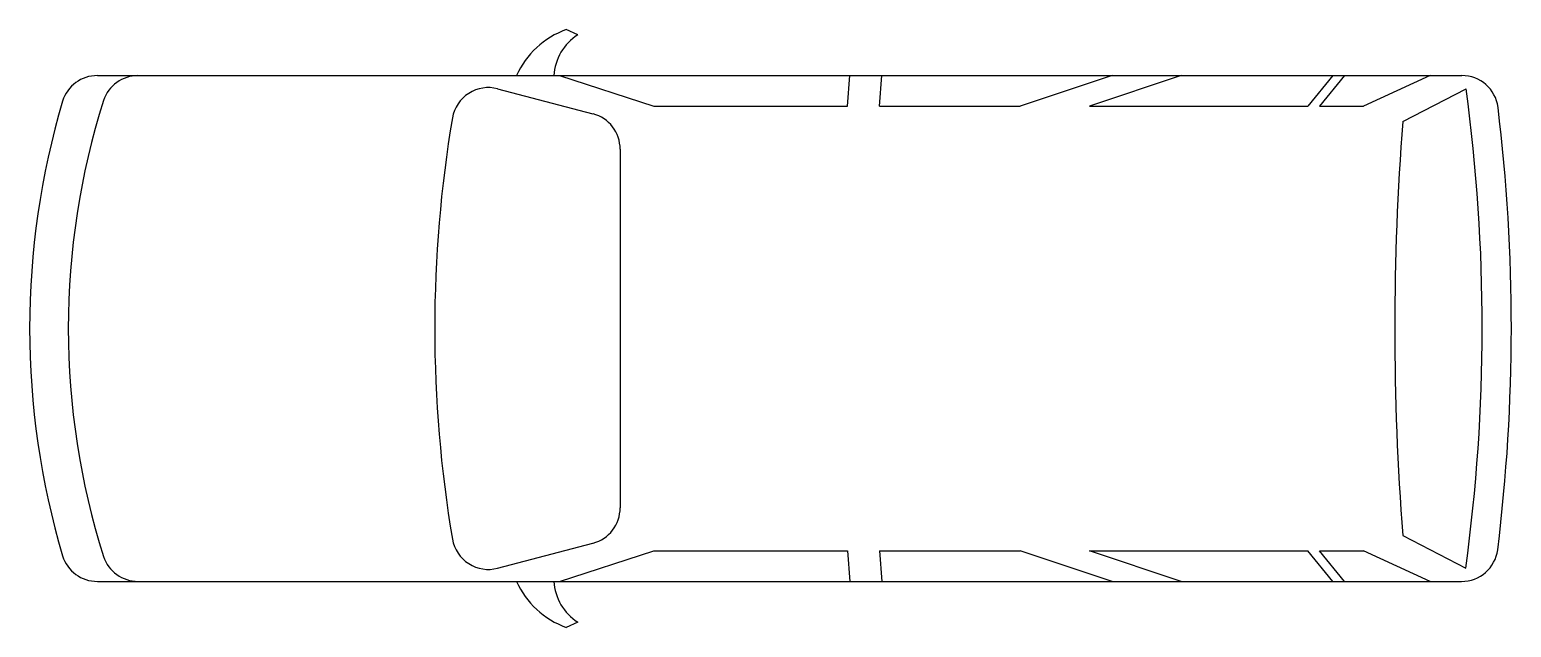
# Model space of a CAD drawing. Extents: x 0 to 5.16, y -1.04 to 1.04.
import ezdxf

# ---------------------------------------------------------------- set-up
doc = ezdxf.new("R2010")
doc.units = 0
doc.header["$MEASUREMENT"] = 0
doc.layers.add('01', color=1, linetype='CONTINUOUS')
doc.layers.add('02', color=2, linetype='CONTINUOUS')

msp = doc.modelspace()

# ---------------------------------------------------------------- linework, layer by layer
at = {"layer": '01'}
for p, q in [((1.9111, 1.0236), (1.8704, 1.0414)), ((1.8465, 0.8814), (2.1752, 0.7747)), ((2.8507, 0.7747), (2.8589, 0.8814)), ((2.9624, 0.7747), (2.9706, 0.8814)), ((3.7729, 0.8814), (3.4528, 0.7747)), ((4.0142, 0.8814), (3.6941, 0.7747)), ((4.5429, 0.8814), (4.4549, 0.7747)), ((4.5836, 0.8814), (4.4956, 0.7747)), ((4.8817, 0.8814), (4.6495, 0.7747)), ((1.6313, 0.8353), (1.9637, 0.7479)), ((4.7863, 0.7214), (5.007, 0.8351)), ((2.1752, 0.7747), (2.8507, 0.7747)), ((2.9624, 0.7747), (3.4528, 0.7747)), ((3.6941, 0.7747), (4.4549, 0.7747)), ((4.4956, 0.7747), (4.6495, 0.7747)), ((2.0584, 0.6251), (2.0584, -0.6251)), ((4.7863, -0.7214), (5.0059, -0.8346)), ((1.6313, -0.8353), (1.9637, -0.7479)), ((1.8465, -0.8814), (2.1752, -0.7747)), ((2.1752, -0.7747), (2.8507, -0.7747)), ((2.8507, -0.7747), (2.8589, -0.8814)), ((2.9624, -0.7747), (3.4528, -0.7747)), ((2.9624, -0.7747), (2.9706, -0.8814)), ((3.7729, -0.8814), (3.4528, -0.7747)), ((3.6941, -0.7747), (4.4549, -0.7747)), ((4.0142, -0.8814), (3.6941, -0.7747)), ((4.5429, -0.8814), (4.4549, -0.7747)), ((4.4956, -0.7747), (4.6495, -0.7747)), ((4.5836, -0.8814), (4.4956, -0.7747)), ((4.8817, -0.8814), (4.6495, -0.7747)), ((1.9111, -1.0236), (1.8704, -1.0414))]:
    msp.add_line(p, q, dxfattribs=at)
for centre, radius, start, end in [((1.9729, 0.7565), 0.3028, 109.7944, 155.6458), ((2.0076, 0.8712), 0.1804, 122.3474, 176.7713), ((0.3777, 0.7544), 0.127, 90, 161.4637), ((1.599, 0.7125), 0.127, 75.2564, 170.0648), ((-1.1037, 0.0042), 6.1669, 352.18258, 7.74345), ((2.771, 0), 2.6363, 162.4547, 197.5453), ((5.8012, 0), 4.3892, 170.3674, 189.6326), ((1.9314, 0.6251), 0.127, 0, 75.2564), ((14.0824, 0), 9.324, 175.56282, 184.43718), ((1.9314, -0.6251), 0.127, 284.7436, 0), ((1.599, -0.7125), 0.127, 189.9352, 284.7436), ((0.3777, -0.7544), 0.127, 198.5363, 270), ((1.9729, -0.7565), 0.3028, 204.3542, 250.2056), ((2.0076, -0.8712), 0.1804, 183.2287, 237.6526)]:
    msp.add_arc(centre, radius, start, end, dxfattribs=at)
at = {"layer": '02'}
for p, q in [((0.2361, 0.8814), (4.9924, 0.8814)), ((0.2361, -0.8814), (4.9913, -0.8814))]:
    msp.add_line(p, q, dxfattribs=at)
for centre, radius, start, end in [((0.2361, 0.7544), 0.127, 90, 162.5507), ((4.9924, 0.7544), 0.127, 7.3566, 90), ((2.7882, 0), 2.7882, 163.488, 196.512), ((-1.1728, 0.0043), 6.3376, 352.97516, 6.94553), ((4.9913, -0.7544), 0.127, 270, 352.5594), ((0.2361, -0.7544), 0.127, 197.4493, 270)]:
    msp.add_arc(centre, radius, start, end, dxfattribs=at)

doc.saveas('drawing.dxf')
